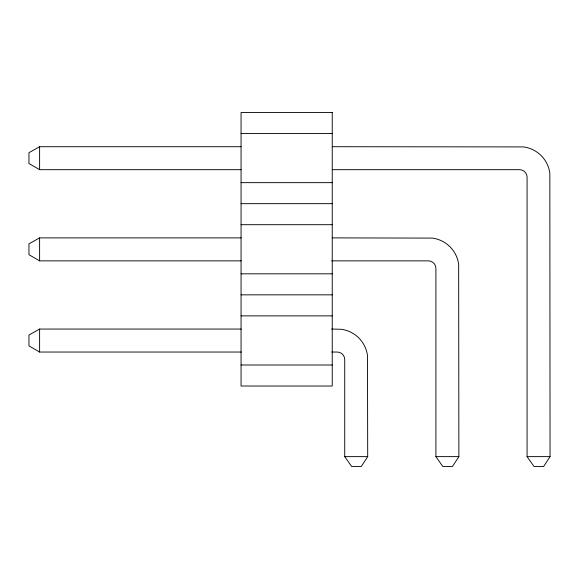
<?xml version="1.0" encoding="UTF-8"?>
<svg xmlns="http://www.w3.org/2000/svg" width="579" height="579" viewBox="0 0 579 579"><rect width="100%" height="100%" fill="white"/><g stroke="black" fill="none" stroke-linecap="round" stroke-linejoin="round"><path stroke-width="0.87" d="M331.644 329.06L341.205 329.277A30.528 30.528 0 0 1 367.484 355.557L367.701 456.628L361.267 466.5L351.67 466.5L344.729 456.628L344.729 359.545A7.505 7.505 0 0 0 337.224 352.039L331.796 352.039M332.44 237.889L432.383 238.099A30.528 30.528 0 0 1 458.662 264.379L458.872 456.628L452.445 466.5L442.848 466.5L435.9 456.628L435.9 268.367A7.505 7.505 0 0 0 428.395 260.861L331.651 260.861M332.375 146.711L523.554 146.921A30.528 30.528 0 0 1 549.84 173.208L550.05 456.628L543.616 466.5L534.026 466.5L527.078 456.628L527.078 177.188A7.505 7.505 0 0 0 519.573 169.683L332.469 169.683M241.11 146.711L39.611 146.711L28.95 152.682L28.95 163.517L39.611 169.683L241.175 169.683M241.161 237.889L39.611 237.889L28.95 243.86L28.95 254.695L39.611 260.861L241.24 260.861M241.233 329.06L39.611 329.06L28.95 335.031L28.95 345.873L39.611 352.039L241.334 352.039M241.059 133.517L332.237 133.517M241.059 182.653L332.237 182.653M241.059 203.67L332.237 203.67M241.059 224.695L332.237 224.695M241.059 273.824L332.237 273.824M241.059 294.849L332.237 294.849M241.059 315.873L332.237 315.873M241.059 365.002L332.237 365.002M344.729 456.628L367.701 456.628M435.9 456.628L458.872 456.628M527.078 456.628L550.05 456.628M39.611 146.711L39.611 169.683M39.611 237.889L39.611 260.861M39.611 329.06L39.611 352.039M332.237 112.5L241.059 112.5L241.059 386.027L332.237 386.027L332.237 112.5"/></g></svg>
